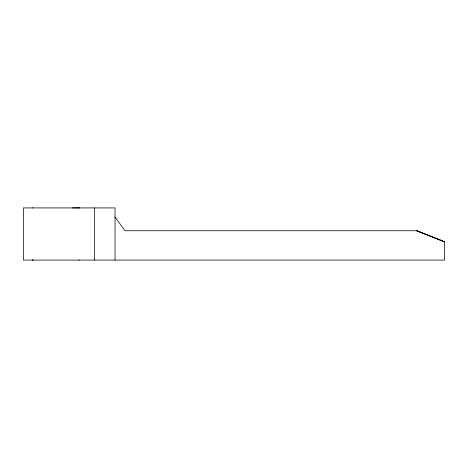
<?xml version="1.0" encoding="UTF-8"?>
<svg xmlns="http://www.w3.org/2000/svg" width="468" height="468" viewBox="0 0 468 468"><rect width="100%" height="100%" fill="white"/><g stroke="black" fill="none" stroke-linecap="round" stroke-linejoin="round"><path stroke-width="0.7" d="M94.518 260.079L94.518 207.915M115.029 260.079L115.029 207.915L23.4 207.915L23.4 260.079L444.6 260.085L444.6 241.821L416.777 230.747L124.991 230.747L115.029 217.047M72.522 207.915L79.308 207.915L78.876 207.915M32.532 207.915L32.988 207.915M78.846 260.079L79.332 260.079M419.895 232.005L416.777 230.747L444.6 241.821L419.872 232.005M32.988 260.079L32.532 260.079L32.988 260.079"/></g></svg>
